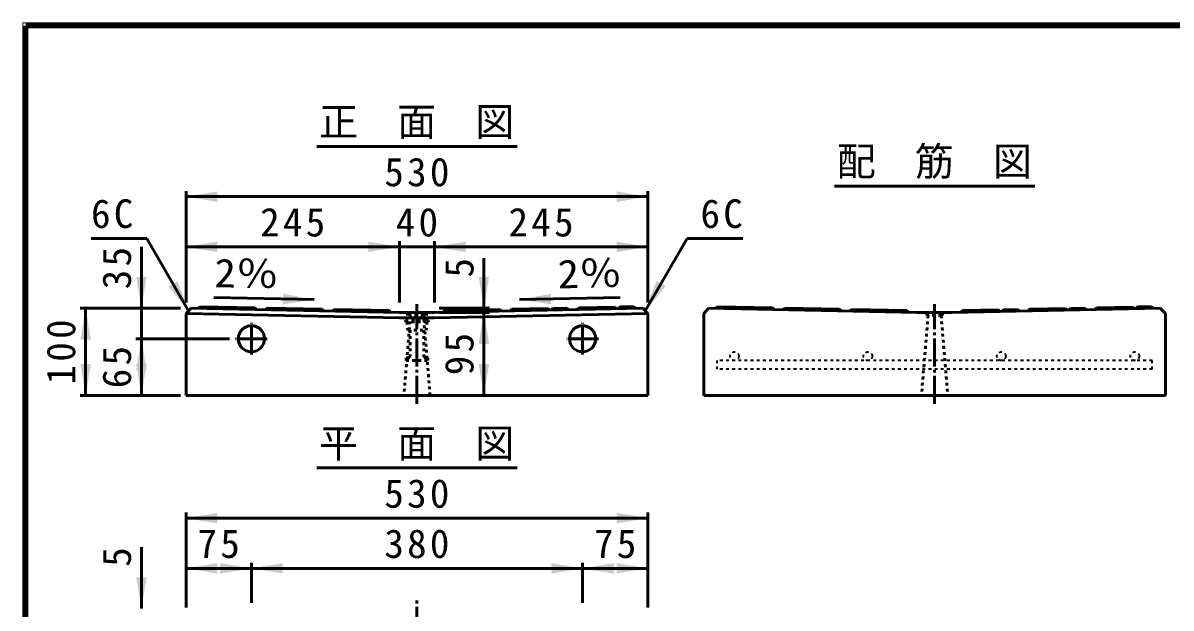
# Model space of a CAD drawing. Units: millimetres, scale not verified. Extents: x 100 to 4105, y 100 to 2870.
# Drawn here: x 100 to 2158, y 1821 to 2870 of the extents above; entities that cross this region are included whole.
import ezdxf
from ezdxf.enums import TextEntityAlignment as Align

# ---------------------------------------------------------------- set-up
doc = ezdxf.new("R2010")
doc.units = ezdxf.units.MM
doc.header["$LTSCALE"] = 5
doc.linetypes.add('USER1', pattern=[2.2, 1, -1.2])
doc.linetypes.add('USER2', pattern=[13.4, 10, -1.2, 1, -1.2])
doc.layers.add('V-nasSTD', color=7, linetype='Continuous', lineweight=50)
doc.styles.add('ＭＳ ゴシック', font='')
doc.styles.get('ＭＳ ゴシック').set_extended_font_data('MS Gothic')

msp = doc.modelspace()

# ---------------------------------------------------------------- hatches: boundary and pattern name
at = {"layer": 'V-nasSTD'}
for points in [[(448.642, 2568.038), (392.392, 2558.663), (448.642, 2549.288)], [(1164.267, 2549.288), (1220.517, 2558.663), (1164.267, 2568.038)], [(448.642, 2478.038), (392.392, 2468.663), (448.642, 2459.288)], [(718.955, 2459.288), (775.205, 2468.663), (718.955, 2478.038)], [(893.955, 2478.038), (837.705, 2468.663), (893.955, 2459.288)], [(1164.267, 2459.288), (1220.517, 2468.663), (1164.267, 2478.038)], [(303.017, 2414.913), (312.392, 2358.663), (321.767, 2414.913)], [(917.08, 2414.913), (926.455, 2358.663), (935.83, 2414.913)], [(377.074, 2407.377), (397.08, 2353.975), (360.836, 2398.002)], [(1235.836, 2407.377), (1215.83, 2353.975), (1252.074, 2398.002)], [(566.311, 2384.602), (622.353, 2374.052), (565.919, 2365.856)], [(1046.598, 2384.602), (990.557, 2374.052), (1046.99, 2365.856)], [(221.767, 2302.413), (212.392, 2358.663), (203.017, 2302.413)], [(935.83, 2294.6), (926.455, 2350.85), (917.08, 2294.6)], [(321.767, 2247.725), (312.392, 2303.975), (303.017, 2247.725)], [(203.017, 2258.663), (212.392, 2202.413), (221.767, 2258.663)], [(303.017, 2258.663), (312.392, 2202.413), (321.767, 2258.663)], [(917.08, 2258.663), (926.455, 2202.413), (935.83, 2258.663)], [(448.642, 1991.788), (392.392, 1982.413), (448.642, 1973.038)], [(1164.267, 1973.038), (1220.517, 1982.413), (1164.267, 1991.788)], [(448.642, 1901.788), (392.392, 1892.413), (448.642, 1883.038)], [(453.33, 1883.038), (509.58, 1892.413), (453.33, 1901.788)], [(565.83, 1883.038), (509.58, 1892.413), (565.83, 1901.788)], [(1047.08, 1901.788), (1103.33, 1892.413), (1047.08, 1883.038)], [(1159.58, 1901.788), (1103.33, 1892.413), (1159.58, 1883.038)], [(1164.267, 1883.038), (1220.517, 1892.413), (1164.267, 1901.788)], [(303.017, 1876.475), (312.392, 1820.225), (321.767, 1876.475)]]:
    msp.add_hatch(color=256, dxfattribs=at).paths.add_polyline_path(points)

# ---------------------------------------------------------------- linework, layer by layer
at = {"layer": 'V-nasSTD', "lineweight": 100}
for p, q in [((105, 2865), (105, 105)), ((4100, 2865), (105, 2865))]:
    msp.add_line(p, q, dxfattribs=at)
at = {"layer": 'V-nasSTD'}
for p, q in [((626.955, 2648.663), (985.955, 2648.663)), ((1555.08, 2577.725), (1914.08, 2577.725)), ((392.392, 2568.663), (392.392, 2368.663)), ((1220.517, 2558.663), (392.392, 2558.663)), ((1220.517, 2568.663), (1220.517, 2368.663)), ((322.08, 2483.879), (222.08, 2483.879)), ((397.08, 2353.975), (322.08, 2483.879)), ((775.205, 2478.663), (775.205, 2368.663)), ((837.705, 2478.663), (837.705, 2368.663)), ((1215.83, 2353.975), (1290.83, 2483.879)), ((1290.83, 2483.879), (1390.83, 2483.879)), ((312.392, 2468.663), (312.392, 2358.663)), ((775.205, 2468.663), (392.392, 2468.663)), ((775.205, 2468.663), (837.705, 2468.663)), ((1220.517, 2468.663), (837.705, 2468.663)), ((926.455, 2448.663), (926.455, 2358.663)), ((442.392, 2377.817), (622.353, 2374.052)), ((1170.517, 2377.817), (990.557, 2374.052)), ((382.392, 2358.663), (202.392, 2358.663)), ((212.392, 2358.663), (212.392, 2202.413)), ((312.392, 2358.663), (312.392, 2303.975)), ((401.767, 2358.663), (392.392, 2349.288)), ((392.392, 2349.288), (392.392, 2202.413)), ((392.392, 2349.288), (775.205, 2341.279)), ((401.767, 2358.663), (775.205, 2350.85)), ((417.392, 2361.461), (414.267, 2358.401)), ((515.83, 2359.402), (417.392, 2361.461)), ((518.955, 2356.211), (515.83, 2359.402)), ((537.705, 2358.944), (534.58, 2355.884)), ((636.142, 2356.885), (537.705, 2358.944)), ((639.267, 2353.694), (636.142, 2356.885)), ((658.017, 2356.427), (654.892, 2353.367)), ((756.455, 2354.368), (658.017, 2356.427)), ((759.58, 2351.177), (756.455, 2354.368)), ((837.705, 2350.85), (775.205, 2350.85)), ((837.705, 2350.85), (1211.142, 2358.663)), ((837.705, 2341.279), (1220.517, 2349.288)), ((846.455, 2358.663), (936.455, 2358.663)), ((846.455, 2350.85), (936.455, 2350.85)), ((856.455, 2354.368), (853.33, 2351.177)), ((920.517, 2355.708), (856.455, 2354.368)), ((923.642, 2352.648), (920.517, 2355.708)), ((926.455, 2358.663), (926.455, 2350.85)), ((926.455, 2350.85), (926.455, 2202.413)), ((929.892, 2355.904), (926.767, 2352.713)), ((954.892, 2356.427), (929.892, 2355.904)), ((958.017, 2353.367), (954.892, 2356.427)), ((976.767, 2356.885), (973.642, 2353.694)), ((1040.83, 2358.225), (976.767, 2356.885)), ((1043.955, 2355.165), (1040.83, 2358.225)), ((1050.205, 2358.421), (1047.08, 2355.23)), ((1075.205, 2358.944), (1050.205, 2358.421)), ((1078.33, 2355.884), (1075.205, 2358.944)), ((1097.08, 2359.402), (1093.955, 2356.211)), ((1161.142, 2360.742), (1097.08, 2359.402)), ((1164.267, 2357.682), (1161.142, 2360.742)), ((1170.517, 2360.938), (1167.392, 2357.747)), ((1195.517, 2361.461), (1170.517, 2360.938)), ((1198.642, 2358.401), (1195.517, 2361.461)), ((1220.517, 2349.288), (1211.142, 2358.663)), ((1220.517, 2202.413), (1220.517, 2349.288)), ((1329.892, 2358.663), (1320.517, 2349.288)), ((1320.517, 2349.288), (1320.517, 2202.413)), ((1329.892, 2358.663), (1703.33, 2350.85)), ((1345.517, 2361.461), (1342.392, 2358.401)), ((1443.955, 2359.402), (1345.517, 2361.461)), ((1447.08, 2356.211), (1443.955, 2359.402)), ((1465.83, 2358.944), (1462.705, 2355.884)), ((1564.267, 2356.885), (1465.83, 2358.944)), ((1567.392, 2353.694), (1564.267, 2356.885)), ((1586.142, 2356.427), (1583.017, 2353.367)), ((1684.58, 2354.368), (1586.142, 2356.427)), ((1687.705, 2351.177), (1684.58, 2354.368)), ((1765.83, 2350.85), (1703.33, 2350.85)), ((1765.83, 2350.85), (2139.267, 2358.663)), ((1784.58, 2354.368), (1781.455, 2351.177)), ((1848.642, 2355.708), (1784.58, 2354.368)), ((1851.767, 2352.648), (1848.642, 2355.708)), ((1858.017, 2355.904), (1854.892, 2352.713)), ((1883.017, 2356.427), (1858.017, 2355.904)), ((1886.142, 2353.367), (1883.017, 2356.427)), ((1904.892, 2356.885), (1901.767, 2353.694)), ((1968.955, 2358.225), (1904.892, 2356.885)), ((1972.08, 2355.165), (1968.955, 2358.225)), ((1978.33, 2358.421), (1975.205, 2355.23)), ((2003.33, 2358.944), (1978.33, 2358.421)), ((2006.455, 2355.884), (2003.33, 2358.944)), ((2025.205, 2359.402), (2022.08, 2356.211)), ((2089.267, 2360.742), (2025.205, 2359.402)), ((2092.392, 2357.682), (2089.267, 2360.742)), ((2098.642, 2360.938), (2095.517, 2357.747)), ((2123.642, 2361.461), (2098.642, 2360.938)), ((2126.767, 2358.401), (2123.642, 2361.461)), ((2148.642, 2349.288), (2139.267, 2358.663)), ((2148.642, 2202.413), (2148.642, 2349.288)), ((837.705, 2341.279), (775.205, 2341.279)), ((470.392, 2303.975), (302.392, 2303.975)), ((312.392, 2303.975), (312.392, 2202.413)), ((382.392, 2202.413), (202.392, 2202.413)), ((392.392, 2202.413), (1220.517, 2202.413)), ((926.455, 2202.413), (806.455, 2202.413)), ((1320.517, 2202.413), (2148.642, 2202.413)), ((626.955, 2072.413), (985.955, 2072.413)), ((392.392, 1992.413), (392.392, 1822.413)), ((1220.517, 1982.413), (392.392, 1982.413)), ((1220.517, 1992.413), (1220.517, 1822.413)), ((312.392, 1930.225), (312.392, 1820.225)), ((509.58, 1902.413), (509.58, 1830.413)), ((1103.33, 1902.413), (1103.33, 1830.413)), ((509.58, 1892.413), (392.392, 1892.413)), ((509.58, 1892.413), (1103.33, 1892.413)), ((1220.517, 1892.413), (1103.33, 1892.413))]:
    msp.add_line(p, q, dxfattribs=at)
at = {"layer": 'V-nasSTD', "linetype": 'USER1'}
for p, q in [((790.049, 2350.85), (788.095, 2336.788)), ((794.736, 2345.85), (789.736, 2350.85)), ((818.174, 2345.85), (823.174, 2350.85)), ((822.861, 2350.85), (824.814, 2336.788)), ((1722.861, 2345.85), (1717.861, 2350.85)), ((1746.299, 2345.85), (1751.299, 2350.85)), ((794.736, 2345.85), (782.939, 2202.413)), ((785.752, 2336.788), (827.158, 2336.788)), ((785.752, 2336.788), (785.752, 2334.444)), ((785.752, 2334.444), (827.158, 2334.444)), ((788.095, 2334.444), (790.049, 2319.6)), ((818.174, 2345.85), (794.736, 2345.85)), ((829.97, 2202.413), (818.174, 2345.85)), ((824.814, 2334.444), (822.861, 2319.6)), ((827.158, 2336.788), (827.158, 2334.444)), ((1722.861, 2345.85), (1711.064, 2202.413)), ((1746.299, 2345.85), (1722.861, 2345.85)), ((1746.299, 2345.85), (1758.095, 2202.413)), ((790.049, 2319.6), (822.861, 2319.6)), ((793.955, 2319.6), (793.955, 2273.094)), ((818.955, 2319.6), (818.955, 2273.094)), ((786.924, 2269.6), (786.924, 2264.913)), ((786.924, 2269.6), (790.092, 2269.6)), ((786.924, 2264.913), (825.986, 2264.913)), ((792.227, 2270.299), (791.49, 2269.93)), ((820.682, 2270.299), (821.42, 2269.93)), ((822.818, 2269.6), (825.986, 2269.6)), ((825.986, 2269.6), (825.986, 2264.913))]:
    msp.add_line(p, q, dxfattribs=at)
at = {"layer": 'V-nasSTD', "linetype": 'USER2'}
for p, q in [((806.455, 2187.413), (806.455, 2365.85)), ((1734.58, 2187.413), (1734.58, 2365.85)), ((509.58, 2275.538), (509.58, 2332.413)), ((1103.33, 2275.538), (1103.33, 2332.413)), ((538.017, 2303.975), (481.142, 2303.975)), ((1131.767, 2303.975), (1074.892, 2303.975)), ((806.455, 232.725), (806.455, 1837.413))]:
    msp.add_line(p, q, dxfattribs=at)
at = {"layer": 'V-nasSTD', "linetype": 'USER1', "lineweight": 35}
for p, q in [((1344.443, 2249.288), (1344.443, 2264.913)), ((2124.717, 2264.913), (1344.443, 2264.913)), ((2124.717, 2249.288), (2124.717, 2264.913)), ((2124.717, 2249.288), (1344.443, 2249.288))]:
    msp.add_line(p, q, dxfattribs=at)
at = {"layer": 'V-nasSTD', "lineweight": 13}
msp.add_lwpolyline([(100, 100), (100, 2870), (4105, 2870), (4105, 100)], close=True, dxfattribs=at)
at = {"layer": 'V-nasSTD'}
for centre in [(509.58, 2303.975), (1103.33, 2303.975)]:
    msp.add_circle(centre, 23.438, dxfattribs=at)
at = {"layer": 'V-nasSTD', "linetype": 'USER1', "lineweight": 35}
for centre in [(1375.693, 2272.725), (1614.951, 2272.725), (1854.209, 2272.725), (2093.467, 2272.725)]:
    msp.add_circle(centre, 7.812, dxfattribs=at)
at = {"layer": 'V-nasSTD', "linetype": 'USER1'}
for centre, start, end in [((790.092, 2272.725), 270, 296.56505), ((790.83, 2273.094), 296.56505, 0), ((822.08, 2273.094), 180, 243.43495), ((822.818, 2272.725), 243.43495, 270)]:
    msp.add_arc(centre, 3.125, start, end, dxfattribs=at)

# ---------------------------------------------------------------- texts
at = {"layer": 'V-nasSTD', "style": 'ＭＳ ゴシック'}
for s, p in [('正\u3000面\u3000図', (630.955, 2718.663)), ('配\u3000筋\u3000図', (1559.08, 2647.725)), ('平\u3000面\u3000図', (630.955, 2142.413)), ('平\u3000面\u3000図', (630.955, 2142.413))]:
    msp.add_text(s, height=51.32, dxfattribs=at).set_placement(p, align=Align.TOP_LEFT)
at = {"layer": 'V-nasSTD', "style": 'ＭＳ ゴシック', "width": 1.1}
for rotation, p in [(358.802, (443.856, 2447.802)), (1.198, (1058.077, 2445.48))]:
    msp.add_text('2％', height=51.32, rotation=rotation, dxfattribs=at).set_placement(p, align=Align.TOP_LEFT)
at = {"layer": 'V-nasSTD', "style": 'ＭＳ ゴシック'}
for p in [(856.455, 2413.663), (242.392, 1895.225)]:
    msp.add_text('5', height=51.32, rotation=90, dxfattribs=at).set_placement(p, align=Align.TOP_LEFT)
at = {"layer": 'V-nasSTD', "char_height": 51.32, "attachment_point": 1, "style": 'ＭＳ ゴシック'}
for s, insert in [('\\T1.17;530', (747.955, 2628.663)), ('\\T1.17;6C', (222.08, 2553.879)), ('\\T1.17;6C', (1314.83, 2553.879)), ('\\T1.17;245', (525.299, 2538.663)), ('\\T1.17;40', (768.455, 2538.663)), ('\\T1.17;245', (970.611, 2538.663)), ('\\T1.17;530', (747.955, 2052.413)), ('\\T1.17;75', (412.986, 1962.413)), ('\\T1.17;380', (747.955, 1962.413)), ('\\T1.17;75', (1123.924, 1962.413))]:
    msp.add_mtext(s, dxfattribs=dict(at, insert=insert))
at = {"layer": 'V-nasSTD', "char_height": 51.32, "attachment_point": 1, "rotation": 90, "style": 'ＭＳ ゴシック'}
for s, insert in [('\\T1.17;35', (242.392, 2392.663)), ('\\T1.17;100', (142.392, 2222.038)), ('\\T1.17;95', (856.455, 2238.643)), ('\\T1.17;65', (242.392, 2215.194))]:
    msp.add_mtext(s, dxfattribs=dict(at, insert=insert))

doc.saveas('drawing.dxf')
